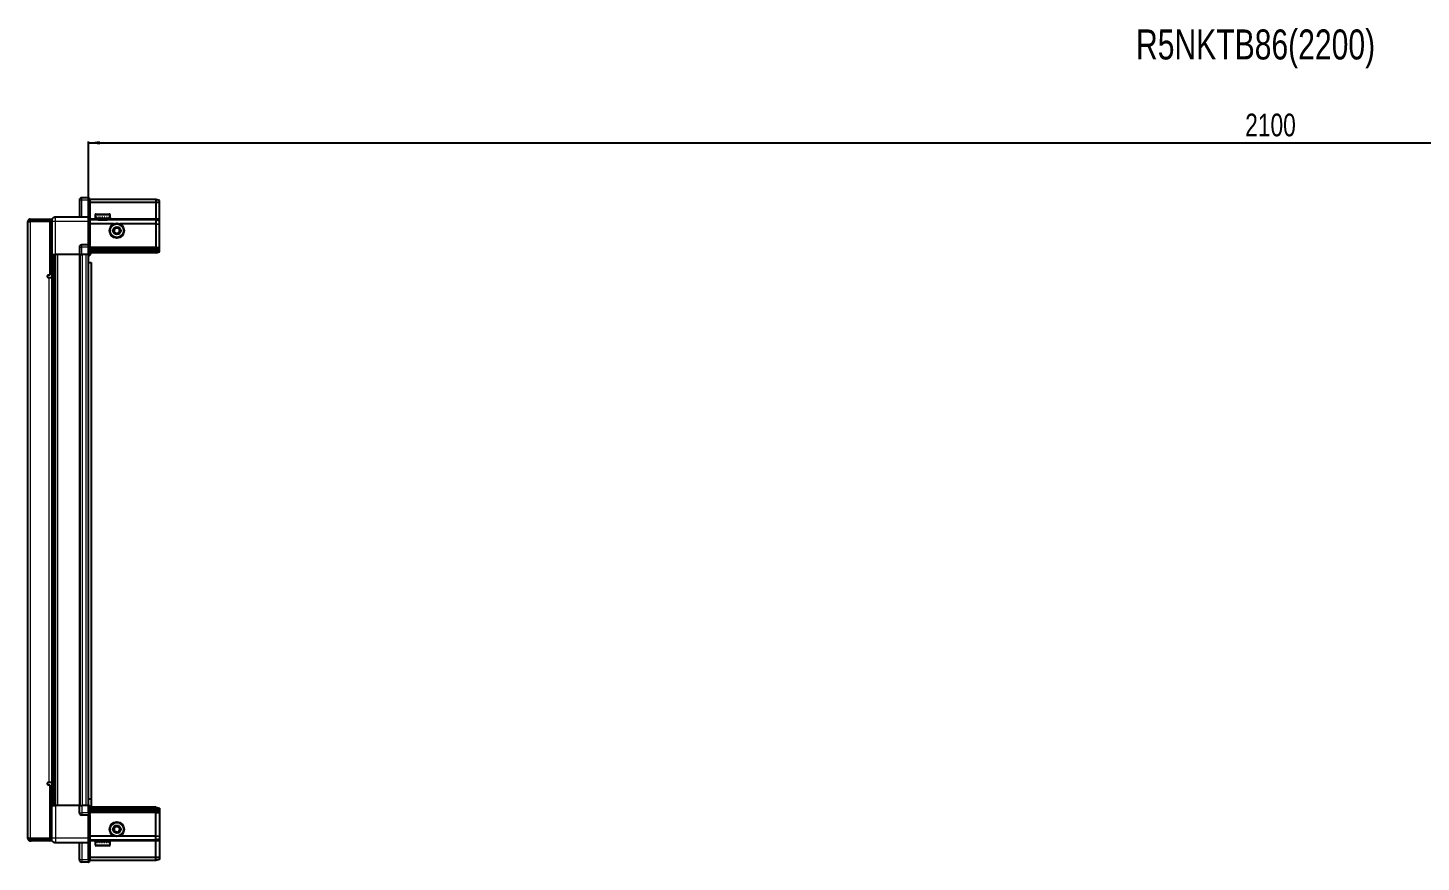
# Model space of a CAD drawing. Header units: millimetres. Extents: x 834 to 5057, y -1209 to 1920.
# Drawn here: x 1857 to 3086, y 1184 to 1920 of the extents above; entities that cross this region are included whole.
import ezdxf

# ---------------------------------------------------------------- set-up
doc = ezdxf.new("R2010")
doc.units = ezdxf.units.MM
doc.layers.add('FORMAT', color=7, linetype='Continuous')
doc.styles.add('SLDTEXTSTYLE0', font='TXT', dxfattribs={"width": 0.75})
doc.dimstyles.new('SLDDIMSTYLE0', dxfattribs={"dimtxt": 20, "dimasz": 10, "dimexe": 0, "dimexo": 0.0625, "dimgap": 5, "dimtad": 2, "dimdec": 1, "dimrnd": 1e-09, "dimzin": 12, "dimdsep": 46, "dimtxsty": 'SLDTEXTSTYLE0', "dimsah": 1, "dimcen": 0.09, "dimadec": 0, "dimazin": 3, "dimtfac": 1, "dimtofl": 0, "dimtmove": 0, "dimatfit": 3, "dimfxl": 0, "dimfrac": 2, "dimtolj": 1, "dimtzin": 12, "dimarcsym": 0})

# ---------------------------------------------------------------- blocks, each defined once
blk = doc.blocks.new('_D_4')
at = {"layer": 'FORMAT'}
for p, q in [((1910.1, 1719.8), (1910.1, 1819.3)), ((4010.1, 1719.8), (4010.1, 1819.3)), ((1910.1, 1818.3), (4010.1, 1818.3))]:
    blk.add_line(p, q, dxfattribs=at)
for points in [[(1910.1, 1818.3), (1920.1, 1816.7), (1920.1, 1819.8)], [(4010.1, 1818.3), (4000.1, 1819.8), (4000.1, 1816.7)]]:
    blk.add_solid(points, dxfattribs=at)
at = {"layer": 'FORMAT', "insert": (2930.5, 1844), "char_height": 20, "attachment_point": 1, "style": 'SLDTEXTSTYLE0'}
blk.add_mtext('2100', dxfattribs=at)

msp = doc.modelspace()

# ---------------------------------------------------------------- linework, layer by layer
at = {"color": 7, "linetype": 'Continuous', "lineweight": 25}
for p, q in [((1910.22, 1769.76), (1904.22, 1769.76)), ((1910.22, 1769.76), (1910.55, 1769.76)), ((1910.22, 1769.76), (1910.22, 1767.76)), ((1911.42, 1769.26), (1910.55, 1769.76)), ((1902.22, 1767.76), (1902.22, 1752.76)), ((1910.22, 1752.96), (1910.22, 1767.76)), ((1910.22, 1752.96), (1910.22, 1767.76)), ((1911.42, 1767.76), (1911.42, 1769.26)), ((1969.72, 1768.26), (1911.42, 1768.26)), ((1911.42, 1767.76), (1911.42, 1752.96)), ((1969.72, 1765.76), (1911.42, 1765.76)), ((1969.72, 1768.26), (1969.72, 1765.76)), ((1972.72, 1767.45), (1969.72, 1768.26)), ((1969.72, 1765.76), (1969.72, 1751.26)), ((1972.72, 1765.6), (1969.72, 1765.76)), ((1972.72, 1765.6), (1972.72, 1767.45)), ((1972.72, 1751.26), (1972.72, 1765.6)), ((1858.22, 1748.91), (1856.72, 1748.91)), ((1856.72, 1748.41), (1856.72, 1748.91)), ((1856.72, 1205.11), (1856.72, 1748.41)), ((1858.82, 1749.51), (1858.82, 1751.01)), ((1858.82, 1751.01), (1859.72, 1751.01)), ((1858.82, 1749.51), (1859.72, 1749.51)), ((1858.82, 1749.01), (1876.22, 1749.01)), ((1859.72, 1751.01), (1876.22, 1751.01)), ((1859.72, 1749.51), (1859.72, 1751.01)), ((1859.72, 1749.51), (1876.22, 1749.51)), ((1876.22, 1749.51), (1876.22, 1751.01)), ((1877.72, 1749.01), (1876.22, 1749.01)), ((1876.22, 1749.01), (1876.22, 1701.51)), ((1877.72, 1748.76), (1877.72, 1719.76)), ((1910.22, 1752.76), (1881.22, 1752.76)), ((1910.22, 1752.76), (1910.22, 1752.96)), ((1910.22, 1752.76), (1911.42, 1752.76)), ((1910.22, 1748.76), (1910.22, 1752.76)), ((1910.22, 1728.46), (1910.22, 1748.76)), ((1911.42, 1752.96), (1911.42, 1752.76)), ((1911.42, 1752.76), (1911.42, 1748.76)), ((1969.72, 1750.26), (1911.42, 1750.26)), ((1911.42, 1748.76), (1911.42, 1728.46)), ((1932.72, 1746.76), (1911.42, 1746.76)), ((1916.22, 1754.66), (1916.22, 1752.26)), ((1916.22, 1752.26), (1916.22, 1751.76)), ((1916.22, 1751.76), (1916.35, 1751.76)), ((1916.54, 1752.26), (1916.35, 1752.26)), ((1916.35, 1752.26), (1916.35, 1751.76)), ((1916.35, 1751.76), (1916.54, 1751.76)), ((1916.54, 1752.26), (1916.54, 1751.76)), ((1916.54, 1751.76), (1917.07, 1751.76)), ((1917.02, 1755.46), (1924.19, 1755.46)), ((1917.47, 1752.26), (1917.07, 1752.26)), ((1917.07, 1752.26), (1917.07, 1751.76)), ((1917.07, 1751.76), (1917.47, 1751.76)), ((1917.47, 1752.26), (1917.47, 1751.76)), ((1917.47, 1751.76), (1918.34, 1751.76)), ((1918.32, 1751.76), (1918.32, 1751.66)), ((1918.32, 1751.66), (1927.12, 1751.66)), ((1918.92, 1752.26), (1918.34, 1752.26)), ((1918.34, 1752.26), (1918.34, 1751.76)), ((1918.34, 1751.76), (1918.92, 1751.76)), ((1918.72, 1751.26), (1919.41, 1750.77)), ((1918.72, 1751.26), (1923.75, 1751.26)), ((1919.41, 1750.77), (1918.72, 1750.29)), ((1918.72, 1750.29), (1918.72, 1750.26)), ((1918.72, 1750.29), (1923.75, 1750.29)), ((1918.92, 1752.26), (1918.92, 1751.76)), ((1918.92, 1751.76), (1920.04, 1751.76)), ((1919.41, 1750.77), (1923.57, 1750.77)), ((1920.73, 1752.26), (1920.04, 1752.26)), ((1920.04, 1752.26), (1920.04, 1751.76)), ((1920.04, 1751.76), (1920.73, 1751.76)), ((1920.73, 1752.26), (1920.73, 1751.76)), ((1920.73, 1751.76), (1922, 1751.76)), ((1922.74, 1752.26), (1922, 1752.26)), ((1922, 1752.26), (1922, 1751.76)), ((1922, 1751.76), (1922.23, 1751.76)), ((1922.23, 1752.26), (1922.23, 1751.76)), ((1922.73, 1752.26), (1922.73, 1751.76)), ((1922.73, 1751.76), (1922.74, 1751.76)), ((1922.74, 1752.26), (1922.74, 1751.76)), ((1922.74, 1751.76), (1924.03, 1751.76)), ((1923.57, 1750.77), (1926.03, 1750.77)), ((1923.75, 1751.26), (1926.72, 1751.26)), ((1923.75, 1750.29), (1926.72, 1750.29)), ((1924.75, 1752.26), (1924.03, 1752.26)), ((1924.03, 1752.26), (1924.03, 1751.76)), ((1924.09, 1752.26), (1924.09, 1751.76)), ((1924.09, 1751.76), (1924.75, 1751.76)), ((1924.19, 1755.46), (1928.42, 1755.46)), ((1924.75, 1752.26), (1924.75, 1751.76)), ((1924.75, 1751.76), (1925.94, 1751.76)), ((1926.56, 1752.26), (1925.94, 1752.26)), ((1925.94, 1752.26), (1925.94, 1751.76)), ((1925.94, 1751.76), (1926.56, 1751.76)), ((1926.03, 1750.77), (1926.72, 1751.26)), ((1926.72, 1750.29), (1926.03, 1750.77)), ((1926.56, 1752.26), (1926.56, 1751.76)), ((1926.56, 1751.76), (1927.52, 1751.76)), ((1926.72, 1750.26), (1926.72, 1750.29)), ((1927.12, 1751.66), (1927.12, 1751.76)), ((1927.99, 1752.26), (1927.52, 1752.26)), ((1927.52, 1752.26), (1927.52, 1751.76)), ((1927.52, 1751.76), (1927.99, 1751.76)), ((1927.99, 1752.26), (1927.99, 1751.76)), ((1927.99, 1751.76), (1928.64, 1751.76)), ((1928.91, 1752.26), (1928.64, 1752.26)), ((1928.64, 1752.26), (1928.64, 1751.76)), ((1928.64, 1751.76), (1928.91, 1751.76)), ((1928.91, 1752.26), (1928.91, 1751.76)), ((1928.91, 1751.76), (1929.18, 1751.76)), ((1929.22, 1752.26), (1929.18, 1752.26)), ((1929.18, 1752.26), (1929.18, 1751.76)), ((1929.18, 1751.76), (1929.22, 1751.76)), ((1929.22, 1752.26), (1929.22, 1754.66)), ((1929.22, 1752.26), (1929.22, 1751.76)), ((1969.72, 1746.76), (1937.72, 1746.76)), ((1969.72, 1751.26), (1969.72, 1750.26)), ((1969.72, 1750.26), (1969.72, 1746.76)), ((1972.72, 1749.45), (1969.72, 1750.26)), ((1969.72, 1746.76), (1969.72, 1726.26)), ((1969.72, 1746.76), (1972.72, 1746.42)), ((1972.72, 1749.45), (1972.72, 1751.26)), ((1972.72, 1746.42), (1972.72, 1749.45)), ((1972.72, 1726.26), (1972.72, 1746.42)), ((1876.22, 1722.51), (1877.72, 1722.51)), ((1902.22, 1726.26), (1902.22, 1719.76)), ((1910.22, 1728.26), (1904.22, 1728.26)), ((1910.22, 1728.26), (1910.22, 1728.46)), ((1910.22, 1728.26), (1910.22, 1726.26)), ((1910.22, 1728.26), (1911.42, 1728.26)), ((1910.22, 1719.76), (1910.22, 1726.26)), ((1910.22, 1719.76), (1910.22, 1726.26)), ((1910.55, 1719.76), (1910.55, 1726.26)), ((1911.42, 1728.46), (1911.42, 1728.26)), ((1911.42, 1727.58), (1911.42, 1728.26)), ((1911.42, 1727.58), (1911.42, 1719.76)), ((1969.72, 1725.26), (1911.42, 1725.26)), ((1969.72, 1724.26), (1911.42, 1724.26)), ((1969.72, 1722.76), (1911.42, 1722.76)), ((1969.72, 1721.26), (1911.42, 1721.26)), ((1969.72, 1726.26), (1969.72, 1725.26)), ((1969.72, 1725.26), (1969.72, 1724.26)), ((1969.72, 1725.26), (1972.72, 1724.45)), ((1969.72, 1724.26), (1969.72, 1722.76)), ((1969.72, 1724.26), (1972.72, 1723.71)), ((1969.72, 1722.76), (1972.72, 1723.21)), ((1969.72, 1722.76), (1969.72, 1721.26)), ((1969.72, 1721.26), (1972.72, 1722.06)), ((1972.72, 1724.45), (1972.72, 1726.26)), ((1972.72, 1723.71), (1972.72, 1724.45)), ((1972.72, 1723.21), (1972.72, 1723.71)), ((1972.72, 1722.06), (1972.72, 1723.21)), ((1877.72, 1719.76), (1876.22, 1719.76)), ((1878.37, 1233.76), (1878.37, 1719.76)), ((1880.16, 1719.76), (1880.16, 1233.76)), ((1880.2, 1719.76), (1880.2, 1233.76)), ((1902.22, 1719.76), (1881.22, 1719.76)), ((1902.22, 1719.76), (1904.22, 1719.76)), ((1902.87, 1233.76), (1902.87, 1719.76)), ((1910.22, 1719.76), (1904.22, 1719.76)), ((1910.07, 1233.76), (1910.07, 1719.76)), ((1910.07, 1712.76), (1912.57, 1712.76)), ((1910.22, 1719.76), (1910.55, 1719.76)), ((1910.22, 1719.76), (1910.22, 1719.76)), ((1911.42, 1719.76), (1910.55, 1719.76)), ((1910.55, 1719.76), (1910.55, 1719.76)), ((1912.57, 1712.76), (1912.57, 1239.26)), ((1876.22, 1701.51), (1874.87, 1701.51)), ((1874.87, 1699.51), (1875.62, 1699.51)), ((1875.62, 1699.51), (1877.72, 1699.51)), ((1877.72, 1699.51), (1877.72, 1254.01)), ((1875.62, 1254.01), (1874.87, 1254.01)), ((1877.72, 1254.01), (1875.62, 1254.01)), ((1874.87, 1252.01), (1876.22, 1252.01)), ((1876.22, 1252.01), (1876.22, 1204.51)), ((1877.72, 1233.76), (1876.22, 1233.76)), ((1877.72, 1231.01), (1876.22, 1231.01)), ((1877.72, 1204.76), (1877.72, 1233.76)), ((1902.22, 1233.76), (1881.22, 1233.76)), ((1902.22, 1227.26), (1902.22, 1233.76)), ((1902.22, 1233.76), (1904.22, 1233.76)), ((1910.22, 1233.76), (1904.22, 1233.76)), ((1912.57, 1239.26), (1910.07, 1239.26)), ((1910.22, 1227.26), (1910.22, 1233.76)), ((1910.22, 1233.76), (1910.55, 1233.76)), ((1910.55, 1227.26), (1910.55, 1233.76)), ((1910.55, 1233.76), (1911.42, 1233.76)), ((1911.42, 1233.76), (1911.42, 1225.93)), ((1969.72, 1232.26), (1911.42, 1232.26)), ((1969.72, 1230.76), (1911.42, 1230.76)), ((1969.72, 1229.26), (1911.42, 1229.26)), ((1912.57, 1239.26), (1912.57, 1232.26)), ((1969.72, 1230.76), (1969.72, 1232.26)), ((1969.72, 1232.26), (1972.72, 1231.45)), ((1969.72, 1229.26), (1969.72, 1230.76)), ((1969.72, 1230.76), (1972.72, 1230.3)), ((1969.72, 1229.26), (1972.72, 1229.8)), ((1969.72, 1228.26), (1969.72, 1229.26)), ((1969.72, 1228.26), (1972.72, 1229.06)), ((1972.72, 1231.45), (1972.72, 1230.3)), ((1972.72, 1230.3), (1972.72, 1229.8)), ((1972.72, 1229.8), (1972.72, 1229.06)), ((1972.72, 1229.06), (1972.72, 1227.26)), ((1910.22, 1225.26), (1904.22, 1225.26)), ((1910.22, 1227.26), (1910.22, 1225.26)), ((1910.22, 1227.26), (1910.22, 1225.26)), ((1910.22, 1225.26), (1911.42, 1225.26)), ((1910.22, 1225.06), (1910.22, 1225.26)), ((1910.22, 1204.76), (1910.22, 1225.06)), ((1969.72, 1228.26), (1911.42, 1228.26)), ((1911.42, 1225.26), (1911.42, 1225.93)), ((1911.42, 1225.26), (1911.42, 1225.06)), ((1911.42, 1225.06), (1911.42, 1204.76)), ((1969.72, 1227.26), (1969.72, 1228.26)), ((1969.72, 1206.76), (1969.72, 1227.26)), ((1972.72, 1227.26), (1972.72, 1207.09)), ((1856.72, 1204.61), (1856.72, 1205.11)), ((1858.22, 1204.61), (1856.72, 1204.61)), ((1876.22, 1204.51), (1858.82, 1204.51)), ((1876.22, 1204.51), (1877.72, 1204.51)), ((1910.22, 1200.76), (1910.22, 1204.76)), ((1932.72, 1206.76), (1911.42, 1206.76)), ((1911.42, 1204.76), (1911.42, 1200.76)), ((1969.72, 1206.76), (1937.72, 1206.76)), ((1969.72, 1206.76), (1972.72, 1207.09)), ((1969.72, 1203.26), (1969.72, 1206.76)), ((1972.72, 1207.09), (1972.72, 1204.06)), ((1858.82, 1204.01), (1858.82, 1202.51)), ((1858.82, 1204.01), (1859.72, 1204.01)), ((1858.82, 1202.51), (1859.72, 1202.51)), ((1876.22, 1204.01), (1859.72, 1204.01)), ((1859.72, 1204.01), (1859.72, 1202.51)), ((1876.22, 1202.51), (1859.72, 1202.51)), ((1876.22, 1204.01), (1876.22, 1202.51)), ((1910.22, 1200.76), (1881.22, 1200.76)), ((1902.22, 1185.76), (1902.22, 1200.76)), ((1910.22, 1200.76), (1911.42, 1200.76)), ((1910.22, 1200.56), (1910.22, 1200.76)), ((1910.22, 1185.76), (1910.22, 1200.56)), ((1969.72, 1203.26), (1911.42, 1203.26)), ((1911.42, 1200.76), (1911.42, 1200.56)), ((1911.42, 1200.56), (1911.42, 1185.76)), ((1916.22, 1201.76), (1916.22, 1198.86)), ((1916.32, 1201.76), (1916.22, 1201.76)), ((1916.32, 1201.26), (1916.32, 1201.76)), ((1916.48, 1201.76), (1916.32, 1201.76)), ((1916.32, 1201.26), (1916.48, 1201.26)), ((1916.48, 1201.26), (1916.48, 1201.76)), ((1916.97, 1201.76), (1916.48, 1201.76)), ((1916.97, 1201.26), (1916.97, 1201.76)), ((1917.35, 1201.76), (1916.97, 1201.76)), ((1916.97, 1201.26), (1917.35, 1201.26)), ((1917.17, 1198.06), (1917.02, 1198.06)), ((1928.42, 1198.06), (1917.17, 1198.06)), ((1917.35, 1201.26), (1917.35, 1201.76)), ((1918.19, 1201.76), (1917.35, 1201.76)), ((1918.19, 1201.26), (1918.19, 1201.76)), ((1918.75, 1201.76), (1918.19, 1201.76)), ((1918.19, 1201.26), (1918.75, 1201.26)), ((1918.32, 1201.86), (1918.32, 1201.76)), ((1923.72, 1201.86), (1918.32, 1201.86)), ((1918.72, 1203.26), (1918.72, 1203.22)), ((1918.72, 1203.22), (1919.41, 1202.74)), ((1918.82, 1203.22), (1918.72, 1203.22)), ((1919.41, 1202.74), (1918.72, 1202.26)), ((1918.82, 1202.26), (1918.72, 1202.26)), ((1918.75, 1201.26), (1918.75, 1201.76)), ((1919.85, 1201.76), (1918.75, 1201.76)), ((1926.72, 1203.22), (1918.82, 1203.22)), ((1926.72, 1202.26), (1918.82, 1202.26)), ((1919.5, 1202.74), (1919.41, 1202.74)), ((1926.03, 1202.74), (1919.5, 1202.74)), ((1919.85, 1201.26), (1919.85, 1201.76)), ((1920.54, 1201.76), (1919.85, 1201.76)), ((1919.85, 1201.26), (1920.54, 1201.26)), ((1920.54, 1201.26), (1920.54, 1201.76)), ((1921.8, 1201.76), (1920.54, 1201.76)), ((1921.8, 1201.26), (1921.8, 1201.76)), ((1922.1, 1201.76), (1921.8, 1201.76)), ((1921.8, 1201.26), (1922.53, 1201.26)), ((1922.1, 1201.26), (1922.1, 1201.76)), ((1922.53, 1201.26), (1922.53, 1201.76)), ((1923.83, 1201.76), (1922.53, 1201.76)), ((1927.12, 1201.86), (1923.72, 1201.86)), ((1923.83, 1201.26), (1923.83, 1201.76)), ((1923.83, 1201.26), (1924.55, 1201.26)), ((1923.96, 1201.26), (1923.96, 1201.76)), ((1924.55, 1201.76), (1923.96, 1201.76)), ((1924.55, 1201.26), (1924.55, 1201.76)), ((1925.76, 1201.76), (1924.55, 1201.76)), ((1925.76, 1201.26), (1925.76, 1201.76)), ((1926.39, 1201.76), (1925.76, 1201.76)), ((1925.76, 1201.26), (1926.39, 1201.26)), ((1926.03, 1202.74), (1926.72, 1203.22)), ((1926.72, 1202.26), (1926.03, 1202.74)), ((1926.39, 1201.26), (1926.39, 1201.76)), ((1927.38, 1201.76), (1926.39, 1201.76)), ((1926.72, 1203.22), (1926.72, 1203.26)), ((1927.12, 1201.76), (1927.12, 1201.86)), ((1927.38, 1201.26), (1927.38, 1201.76)), ((1927.87, 1201.76), (1927.38, 1201.76)), ((1927.38, 1201.26), (1927.87, 1201.26)), ((1927.87, 1201.26), (1927.87, 1201.76)), ((1928.55, 1201.76), (1927.87, 1201.76)), ((1928.55, 1201.26), (1928.55, 1201.76)), ((1928.84, 1201.76), (1928.55, 1201.76)), ((1928.55, 1201.26), (1928.84, 1201.26)), ((1928.84, 1201.26), (1928.84, 1201.76)), ((1929.15, 1201.76), (1928.84, 1201.76)), ((1929.15, 1201.26), (1929.15, 1201.76)), ((1929.22, 1201.76), (1929.15, 1201.76)), ((1929.15, 1201.26), (1929.22, 1201.26)), ((1929.22, 1198.86), (1929.22, 1201.76)), ((1929.22, 1201.26), (1929.22, 1201.76)), ((1929.22, 1201.76), (1929.22, 1201.76)), ((1972.72, 1204.06), (1969.72, 1203.26)), ((1969.72, 1202.26), (1969.72, 1203.26)), ((1969.72, 1187.76), (1969.72, 1202.26)), ((1972.72, 1204.06), (1972.72, 1202.26)), ((1972.72, 1202.26), (1972.72, 1187.91)), ((1910.22, 1183.76), (1904.22, 1183.76)), ((1910.22, 1185.76), (1910.22, 1183.76)), ((1910.22, 1183.76), (1910.55, 1183.76)), ((1910.22, 1183.76), (1910.55, 1183.76)), ((1910.22, 1183.76), (1910.22, 1183.76)), ((1910.55, 1183.76), (1911.42, 1184.26)), ((1910.55, 1183.76), (1911.42, 1184.26)), ((1969.72, 1187.76), (1911.42, 1187.76)), ((1911.42, 1184.26), (1911.42, 1185.76)), ((1969.72, 1185.26), (1911.42, 1185.26)), ((1972.72, 1187.91), (1969.72, 1187.76)), ((1969.72, 1185.26), (1969.72, 1187.76)), ((1972.72, 1186.06), (1969.72, 1185.26)), ((1972.72, 1187.91), (1972.72, 1186.06))]:
    msp.add_line(p, q, dxfattribs=at)
at = {"color": 8, "linetype": 'Continuous', "lineweight": 18}
for p, q in [((1904.22, 1767.76), (1904.22, 1769.76)), ((1904.22, 1767.76), (1902.22, 1767.76)), ((1904.22, 1752.76), (1904.22, 1767.76)), ((1910.22, 1767.76), (1904.22, 1767.76)), ((1910.22, 1767.76), (1911.42, 1767.76)), ((1858.82, 1749.01), (1858.82, 1204.51)), ((1881.22, 1719.76), (1881.22, 1748.76)), ((1910.22, 1748.76), (1881.22, 1748.76)), ((1910.22, 1752.96), (1911.42, 1752.96)), ((1910.22, 1748.76), (1911.42, 1748.76)), ((1918.72, 1751.26), (1911.42, 1751.26)), ((1916.22, 1754.66), (1924.39, 1754.66)), ((1924.39, 1754.66), (1929.22, 1754.66)), ((1969.72, 1751.26), (1926.72, 1751.26)), ((1972.72, 1751.26), (1969.72, 1751.26)), ((1902.22, 1726.26), (1904.22, 1726.26)), ((1904.22, 1726.26), (1904.22, 1728.26)), ((1904.22, 1719.76), (1904.22, 1726.26)), ((1910.22, 1726.26), (1904.22, 1726.26)), ((1910.22, 1728.46), (1911.42, 1728.46)), ((1910.22, 1726.26), (1910.55, 1726.26)), ((1969.72, 1726.26), (1911.42, 1726.26)), ((1969.72, 1726.26), (1972.72, 1726.26)), ((1877.72, 1699.51), (1877.72, 1719.76)), ((1878.96, 1719.76), (1878.96, 1233.76)), ((1881.4, 1233.76), (1881.4, 1719.76)), ((1882.82, 1719.76), (1882.82, 1233.76)), ((1902.22, 1233.76), (1902.22, 1719.76)), ((1904.87, 1233.76), (1904.87, 1719.76)), ((1908.07, 1233.76), (1908.07, 1719.76)), ((1910.22, 1719.76), (1910.55, 1719.76)), ((1875.62, 1254.01), (1875.62, 1699.51)), ((1877.72, 1233.76), (1877.72, 1254.01)), ((1881.22, 1233.76), (1881.22, 1204.76)), ((1904.22, 1233.76), (1904.22, 1227.26)), ((1902.22, 1227.26), (1904.22, 1227.26)), ((1904.22, 1227.26), (1904.22, 1225.26)), ((1910.22, 1227.26), (1904.22, 1227.26)), ((1910.22, 1227.26), (1910.55, 1227.26)), ((1911.42, 1225.06), (1910.22, 1225.06)), ((1969.72, 1227.26), (1911.42, 1227.26)), ((1969.72, 1227.26), (1972.72, 1227.26)), ((1910.22, 1204.76), (1881.22, 1204.76)), ((1910.22, 1204.76), (1911.42, 1204.76)), ((1904.22, 1200.76), (1904.22, 1185.76)), ((1911.42, 1200.56), (1910.22, 1200.56)), ((1918.72, 1202.26), (1911.42, 1202.26)), ((1916.39, 1198.86), (1916.22, 1198.86)), ((1929.22, 1198.86), (1916.39, 1198.86)), ((1969.72, 1202.26), (1926.72, 1202.26)), ((1972.72, 1202.26), (1969.72, 1202.26)), ((1904.22, 1185.76), (1902.22, 1185.76)), ((1904.22, 1185.76), (1904.22, 1183.76)), ((1910.22, 1185.76), (1904.22, 1185.76)), ((1910.22, 1185.76), (1911.42, 1185.76))]:
    msp.add_line(p, q, dxfattribs=at)
at = {"color": 7, "linetype": 'Continuous', "lineweight": 25}
for centre, radius in [((1935.22, 1740.76), 6.5), ((1935.22, 1740.76), 3.46), ((1935.22, 1212.76), 6.5), ((1935.22, 1212.76), 3.46)]:
    msp.add_circle(centre, radius, dxfattribs=at)
at = {"color": 8, "linetype": 'Continuous', "lineweight": 18}
for centre in [(1935.22, 1740.76), (1935.22, 1212.76)]:
    msp.add_circle(centre, 5.7, dxfattribs=at)
at = {"color": 7, "linetype": 'Continuous', "lineweight": 25}
for centre, radius, start, end in [((1904.22, 1767.76), 2, 90, 180), ((1858.72, 1748.51), 0.5, 90, 117.7907), ((1876.12, 1748.91), 0.6, 9.59407, 90), ((1876.12, 1748.91), 2.1, 32.2369, 87.2706), ((1917.02, 1754.66), 0.8, 90, 180), ((1918.32, 1751.26), 0.4, 0, 90), ((1927.12, 1751.26), 0.4, 90, 180), ((1928.42, 1754.66), 0.8, 0, 90), ((1935.22, 1740.76), 2.5, 161.00659, 221.00659), ((1935.22, 1740.76), 2.5, 101.00659, 161.00659), ((1935.22, 1740.76), 2.5, 221.00659, 281.00659), ((1935.22, 1740.76), 2.5, 41.00659, 101.00659), ((1935.22, 1740.76), 2.5, 281.00659, 341.00659), ((1935.22, 1740.76), 2.5, 341.00659, 41.00659), ((1904.22, 1726.26), 2, 90, 180), ((1907.57, 1722.41), 5, 300, 346.70293), ((1874.87, 1700.51), 1, 90, 270), ((1874.87, 1253.01), 1, 90, 270), ((1904.22, 1227.26), 2, 180, 270), ((1858.72, 1205.01), 0.5, 243.58436, 270), ((1876.12, 1204.61), 0.6, 270, 350.40593), ((1935.22, 1212.76), 2.5, 127.98423, 187.98423), ((1935.22, 1212.76), 2.5, 187.98423, 247.98423), ((1935.22, 1212.76), 2.5, 67.98423, 127.98423), ((1935.22, 1212.76), 2.5, 247.98423, 307.98423), ((1935.22, 1212.76), 2.5, 7.98423, 67.98423), ((1935.22, 1212.76), 2.5, 307.98423, 7.98423), ((1876.12, 1204.61), 2.1, 272.7294, 327.8305), ((1917.02, 1198.86), 0.8, 180, 270), ((1918.32, 1202.26), 0.4, 270, 0), ((1927.12, 1202.26), 0.4, 180, 270), ((1928.42, 1198.86), 0.8, 270, 360), ((1904.22, 1185.76), 2, 180, 270)]:
    msp.add_arc(centre, radius, start, end, dxfattribs=at)
for centre, start_param, end_param in [((1914.02, 1726.26), 2.4188584, 3.1415927), ((1914.02, 1227.26), 3.1415927, 3.8643269)]:
    msp.add_ellipse(centre, major_axis=(3.46, 0), ratio=0.5773503, start_param=start_param, end_param=end_param, dxfattribs=at)
for points, knots in [([(1858.82, 1751.01), (1858.57, 1750.98), (1858.07, 1750.93), (1857.43, 1750.54), (1856.97, 1749.98), (1856.75, 1749.4), (1856.73, 1749.03), (1856.72, 1748.91)], [0, 0, 0, 0, 0.2302553, 0.4485219, 0.6667858, 0.8850496, 1, 1, 1, 1]), ([(1856.72, 1748.41), (1856.75, 1748.45), (1856.8, 1748.54), (1857.19, 1748.68), (1857.75, 1748.81), (1858.33, 1748.92), (1858.69, 1748.98), (1858.82, 1749.01)], [0, 0, 0, 0, 0.2302553, 0.4485219, 0.6667858, 0.8850496, 1, 1, 1, 1]), ([(1881.22, 1752.76), (1880.78, 1752.71), (1880.1, 1752.64), (1879.29, 1752.2), (1878.73, 1751.75), (1878.27, 1751.19), (1877.84, 1750.37), (1877.77, 1749.7), (1877.72, 1749.26)], [0, 0, 0, 0, 0.23945684, 0.36836066, 0.5, 0.63163934, 0.76054316, 1, 1, 1, 1]), ([(1877.72, 1749.26), (1877.72, 1749.25), (1877.72, 1749.24), (1877.72, 1749.12), (1877.72, 1748.95), (1877.72, 1748.82), (1877.72, 1748.76)], [0, 0, 0, 0, 0.2493943, 0.5003335, 0.7501667, 1, 1, 1, 1]), ([(1932.39, 1740.21), (1932.55, 1740.69), (1932.87, 1741.61), (1933.18, 1742.51), (1933.33, 1742.94)], [0, 0, 0, 0, 0.5346859, 1, 1, 1, 1]), ([(1934.28, 1738.03), (1934.05, 1738.29), (1933.51, 1738.91), (1932.86, 1739.66), (1932.47, 1740.11), (1932.39, 1740.21)], [0, 0, 0, 0, 0.3629006, 0.8668753, 1, 1, 1, 1]), ([(1933.33, 1742.94), (1933.83, 1743.03), (1934.78, 1743.22), (1935.72, 1743.4), (1936.16, 1743.49)], [0, 0, 0, 0, 0.53468586, 1, 1, 1, 1]), ([(1937.11, 1738.58), (1936.61, 1738.48), (1935.66, 1738.3), (1934.72, 1738.11), (1934.28, 1738.03)], [0, 0, 0, 0, 0.5346859, 1, 1, 1, 1]), ([(1936.16, 1743.49), (1936.24, 1743.39), (1936.63, 1742.94), (1937.29, 1742.19), (1937.83, 1741.57), (1938.05, 1741.31)], [0, 0, 0, 0, 0.1331247, 0.6370994, 1, 1, 1, 1]), ([(1938.05, 1741.31), (1937.89, 1740.82), (1937.57, 1739.91), (1937.26, 1739), (1937.11, 1738.58)], [0, 0, 0, 0, 0.53468586, 1, 1, 1, 1]), ([(1877.72, 1719.76), (1877.76, 1719.76), (1877.84, 1719.76), (1878.44, 1719.76), (1879.33, 1719.76), (1880.31, 1719.76), (1880.96, 1719.76), (1881.22, 1719.76)], [0, 0, 0, 0, 0.2146939, 0.4293877, 0.6440816, 0.8587754, 1, 1, 1, 1]), ([(1877.72, 1233.76), (1877.76, 1233.76), (1877.84, 1233.76), (1878.44, 1233.76), (1879.33, 1233.76), (1880.31, 1233.76), (1880.96, 1233.76), (1881.22, 1233.76)], [0, 0, 0, 0, 0.2146939, 0.4293877, 0.6440816, 0.8587754, 1, 1, 1, 1]), ([(1858.82, 1204.51), (1858.57, 1204.55), (1858.07, 1204.64), (1857.43, 1204.78), (1856.97, 1204.91), (1856.75, 1205.02), (1856.73, 1205.08), (1856.72, 1205.11)], [0, 0, 0, 0, 0.2302553, 0.4485219, 0.6667858, 0.8850496, 1, 1, 1, 1]), ([(1856.72, 1204.61), (1856.75, 1204.35), (1856.8, 1203.86), (1857.19, 1203.22), (1857.75, 1202.75), (1858.33, 1202.53), (1858.69, 1202.51), (1858.82, 1202.51)], [0, 0, 0, 0, 0.2302553, 0.4485219, 0.6667858, 0.8850496, 1, 1, 1, 1]), ([(1877.72, 1204.26), (1877.72, 1204.26), (1877.72, 1204.28), (1877.72, 1204.4), (1877.72, 1204.56), (1877.72, 1204.69), (1877.72, 1204.76)], [0, 0, 0, 0, 0.2493943, 0.5003335, 0.7501667, 1, 1, 1, 1]), ([(1932.54, 1213.84), (1932.95, 1214.16), (1933.71, 1214.75), (1934.47, 1215.34), (1934.82, 1215.62)], [0, 0, 0, 0, 0.5346859, 1, 1, 1, 1]), ([(1932.94, 1210.98), (1932.93, 1211.1), (1932.84, 1211.7), (1932.71, 1212.68), (1932.59, 1213.5), (1932.54, 1213.84)], [0, 0, 0, 0, 0.1331247, 0.6370994, 1, 1, 1, 1]), ([(1935.62, 1209.9), (1935.14, 1210.09), (1934.25, 1210.45), (1933.36, 1210.81), (1932.94, 1210.98)], [0, 0, 0, 0, 0.5346859, 1, 1, 1, 1]), ([(1934.82, 1215.62), (1935.3, 1215.42), (1936.19, 1215.06), (1937.08, 1214.7), (1937.49, 1214.53)], [0, 0, 0, 0, 0.5346859, 1, 1, 1, 1]), ([(1937.9, 1211.67), (1937.49, 1211.36), (1936.73, 1210.76), (1935.97, 1210.17), (1935.62, 1209.9)], [0, 0, 0, 0, 0.5346859, 1, 1, 1, 1]), ([(1937.49, 1214.53), (1937.54, 1214.19), (1937.66, 1213.38), (1937.8, 1212.39), (1937.88, 1211.8), (1937.9, 1211.67)], [0, 0, 0, 0, 0.36290056, 0.86687533, 1, 1, 1, 1]), ([(1881.22, 1200.76), (1880.78, 1200.8), (1880.1, 1200.88), (1879.29, 1201.31), (1878.73, 1201.76), (1878.27, 1202.32), (1877.84, 1203.14), (1877.77, 1203.82), (1877.72, 1204.26)], [0, 0, 0, 0, 0.2394568, 0.3683607, 0.5, 0.6316393, 0.7605432, 1, 1, 1, 1])]:
    msp.add_open_spline(points, degree=3, knots=knots, dxfattribs=at)
for points in [[(1858.82, 1749.51), (1858.74, 1749.5), (1858.58, 1749.48), (1858.39, 1749.34), (1858.25, 1749.14), (1858.23, 1748.99), (1858.22, 1748.91)], [(1858.22, 1204.61), (1858.23, 1204.53), (1858.25, 1204.37), (1858.39, 1204.17), (1858.58, 1204.03), (1858.74, 1204.02), (1858.82, 1204.01)]]:
    msp.add_open_spline(points, degree=3, dxfattribs=at)
at = {"color": 8, "linetype": 'Continuous', "lineweight": 18}
for points in [[(1881.22, 1748.76), (1880.78, 1748.76), (1880.1, 1748.76), (1879.29, 1748.76), (1878.73, 1748.76), (1878.27, 1748.76), (1877.84, 1748.76), (1877.77, 1748.76), (1877.72, 1748.76)], [(1881.22, 1204.76), (1880.78, 1204.76), (1880.1, 1204.76), (1879.29, 1204.76), (1878.73, 1204.76), (1878.27, 1204.76), (1877.84, 1204.76), (1877.77, 1204.76), (1877.72, 1204.76)]]:
    msp.add_open_spline(points, degree=3, knots=[0, 0, 0, 0, 0.2394568, 0.3683607, 0.5, 0.6316393, 0.7605432, 1, 1, 1, 1], dxfattribs=at)
for points in [[(1881.22, 1748.76), (1881.22, 1749.28), (1881.22, 1750.33), (1881.22, 1751.65), (1881.22, 1752.58), (1881.22, 1752.7), (1881.22, 1752.76)], [(1881.22, 1204.76), (1881.22, 1204.23), (1881.22, 1203.18), (1881.22, 1201.86), (1881.22, 1200.94), (1881.22, 1200.82), (1881.22, 1200.76)]]:
    msp.add_open_spline(points, degree=3, dxfattribs=at)

# ---------------------------------------------------------------- texts
at = {"layer": 'FORMAT', "insert": (2834.19, 1918.26), "char_height": 26.4583, "attachment_point": 1, "style": 'SLDTEXTSTYLE0'}
msp.add_mtext('R5NKTB86(2200)', dxfattribs=at)

# ---------------------------------------------------------------- dimensions: what is measured, and where the dimension line sits
at = {"layer": 'FORMAT'}
dim = msp.add_linear_dim(base=(4010.07, 1818.26), p1=(1910.07, 1719.76), p2=(4010.07, 1719.76), angle=0, dimstyle='SLDDIMSTYLE0', dxfattribs=at)
dim.commit()
dim.dimension.update_dxf_attribs({"geometry": '_D_4', "text_midpoint": (2960.07, 1818.26), "dimtype": 160})

doc.saveas('drawing.dxf')
